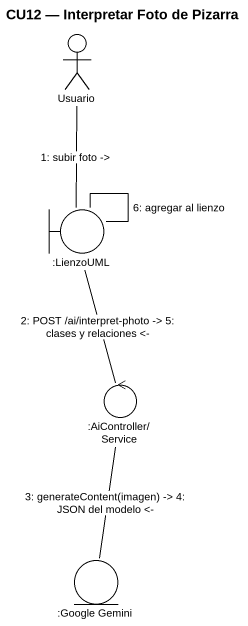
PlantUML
@startuml
title CU12 — Interpretar Foto de Pizarra
actor Usuario
boundary ":LienzoUML" as LienzoUML
control ":AiController/Service" as AiController_Service
entity ":Google Gemini" as Google_Gemini
Usuario -- LienzoUML : 1: subir foto ->
LienzoUML -- LienzoUML : 6: agregar al lienzo
LienzoUML -- AiController_Service : 2: POST /ai/interpret-photo -> 5: clases y relaciones <-
AiController_Service -- Google_Gemini : 3: generateContent(imagen) -> 4: JSON del modelo <-
@enduml
